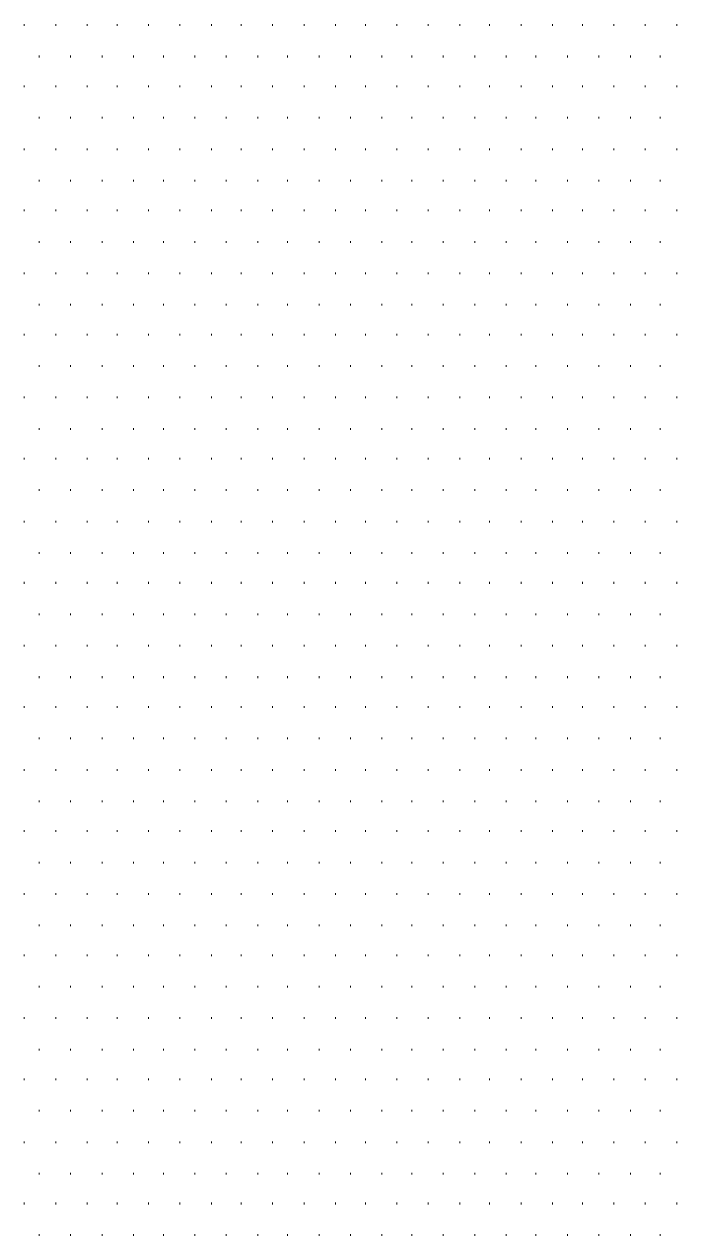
# Model space of a CAD drawing. Header units: millimetres. Extents: x -383313 to -161684, y -117025 to 99224.
# Drawn here: x -323478 to -321810, y -10594 to -7495 of the extents above; entities that cross this region are included whole.
import ezdxf

# ---------------------------------------------------------------- set-up
doc = ezdxf.new("R2010")
doc.units = ezdxf.units.MM
doc.header["$MEASUREMENT"] = 0
doc.layers.add('PDF_Geometry', color=7, linetype='Continuous')

# ---------------------------------------------------------------- blocks, each defined once
blk = doc.blocks.new('A$Cf5759c35')
at = {"layer": 'PDF_Geometry', "color": 8, "lineweight": 9}
for points in [[(34984.1, 10765.4), (34984.1, 10769.6)], [(35064.5, 10765.4), (35064.5, 10769.6)], [(35145, 10765.4), (35145, 10769.6)], [(35221.2, 10765.4), (35221.2, 10769.6)], [(35301.6, 10765.4), (35301.6, 10769.6)], [(35382, 10765.4), (35382, 10769.6)], [(35462.5, 10765.4), (35462.5, 10769.6)], [(35538.7, 10765.4), (35538.7, 10769.6)], [(35619.1, 10765.4), (35619.1, 10769.6)], [(35699.5, 10765.4), (35699.5, 10769.6)], [(35780, 10765.4), (35780, 10769.6)], [(35856.2, 10765.4), (35856.2, 10769.6)], [(35936.6, 10765.4), (35936.6, 10769.6)], [(36017, 10765.4), (36017, 10769.6)], [(36097.5, 10765.4), (36097.5, 10769.6)], [(36173.7, 10765.4), (36173.7, 10769.6)], [(36254.1, 10765.4), (36254.1, 10769.6)], [(36334.5, 10765.4), (36334.5, 10769.6)], [(36410.7, 10765.4), (36410.7, 10769.6)], [(36491.2, 10765.4), (36491.2, 10769.6)], [(36571.6, 10765.4), (36571.6, 10769.6)], [(36652, 10765.4), (36652, 10769.6)], [(35022.2, 10684.9), (35022.2, 10689.2)], [(35102.6, 10684.9), (35102.6, 10689.2)], [(35183.1, 10684.9), (35183.1, 10689.2)], [(35263.5, 10684.9), (35263.5, 10689.2)], [(35339.7, 10684.9), (35339.7, 10689.2)], [(35420.1, 10684.9), (35420.1, 10689.2)], [(35500.6, 10684.9), (35500.6, 10689.2)], [(35581, 10684.9), (35581, 10689.2)], [(35657.2, 10684.9), (35657.2, 10689.2)], [(35737.6, 10684.9), (35737.6, 10689.2)], [(35818.1, 10684.9), (35818.1, 10689.2)], [(35898.5, 10684.9), (35898.5, 10689.2)], [(35974.7, 10684.9), (35974.7, 10689.2)], [(36055.1, 10684.9), (36055.1, 10689.2)], [(36135.6, 10684.9), (36135.6, 10689.2)], [(36216, 10684.9), (36216, 10689.2)], [(36292.2, 10684.9), (36292.2, 10689.2)], [(36372.6, 10684.9), (36372.6, 10689.2)], [(36453.1, 10684.9), (36453.1, 10689.2)], [(36533.5, 10684.9), (36533.5, 10689.2)], [(36609.7, 10684.9), (36609.7, 10689.2)], [(34984.1, 10608.7), (34984.1, 10613)], [(35064.5, 10608.7), (35064.5, 10613)], [(35145, 10608.7), (35145, 10613)], [(35221.2, 10608.7), (35221.2, 10613)], [(35301.6, 10608.7), (35301.6, 10613)], [(35382, 10608.7), (35382, 10613)], [(35462.5, 10608.7), (35462.5, 10613)], [(35538.7, 10608.7), (35538.7, 10613)], [(35619.1, 10608.7), (35619.1, 10613)], [(35699.5, 10608.7), (35699.5, 10613)], [(35780, 10608.7), (35780, 10613)], [(35856.2, 10608.7), (35856.2, 10613)], [(35936.6, 10608.7), (35936.6, 10613)], [(36017, 10608.7), (36017, 10613)], [(36097.5, 10608.7), (36097.5, 10613)], [(36173.7, 10608.7), (36173.7, 10613)], [(36254.1, 10608.7), (36254.1, 10613)], [(36334.5, 10608.7), (36334.5, 10613)], [(36410.7, 10608.7), (36410.7, 10613)], [(36491.2, 10608.7), (36491.2, 10613)], [(36571.6, 10608.7), (36571.6, 10613)], [(36652, 10608.7), (36652, 10613)], [(35022.2, 10528.3), (35022.2, 10532.5)], [(35102.6, 10528.3), (35102.6, 10532.5)], [(35183.1, 10528.3), (35183.1, 10532.5)], [(35263.5, 10528.3), (35263.5, 10532.5)], [(35339.7, 10528.3), (35339.7, 10532.5)], [(35420.1, 10528.3), (35420.1, 10532.5)], [(35500.6, 10528.3), (35500.6, 10532.5)], [(35581, 10528.3), (35581, 10532.5)], [(35657.2, 10528.3), (35657.2, 10532.5)], [(35737.6, 10528.3), (35737.6, 10532.5)], [(35818.1, 10528.3), (35818.1, 10532.5)], [(35898.5, 10528.3), (35898.5, 10532.5)], [(35974.7, 10528.3), (35974.7, 10532.5)], [(36055.1, 10528.3), (36055.1, 10532.5)], [(36135.6, 10528.3), (36135.6, 10532.5)], [(36216, 10528.3), (36216, 10532.5)], [(36292.2, 10528.3), (36292.2, 10532.5)], [(36372.6, 10528.3), (36372.6, 10532.5)], [(36453.1, 10528.3), (36453.1, 10532.5)], [(36533.5, 10528.3), (36533.5, 10532.5)], [(36609.7, 10528.3), (36609.7, 10532.5)], [(34984.1, 10447.9), (34984.1, 10452.1)], [(35064.5, 10447.9), (35064.5, 10452.1)], [(35145, 10447.9), (35145, 10452.1)], [(35221.2, 10447.9), (35221.2, 10452.1)], [(35301.6, 10447.9), (35301.6, 10452.1)], [(35382, 10447.9), (35382, 10452.1)], [(35462.5, 10447.9), (35462.5, 10452.1)], [(35538.7, 10447.9), (35538.7, 10452.1)], [(35619.1, 10447.9), (35619.1, 10452.1)], [(35699.5, 10447.9), (35699.5, 10452.1)], [(35780, 10447.9), (35780, 10452.1)], [(35856.2, 10447.9), (35856.2, 10452.1)], [(35936.6, 10447.9), (35936.6, 10452.1)], [(36017, 10447.9), (36017, 10452.1)], [(36097.5, 10447.9), (36097.5, 10452.1)], [(36173.7, 10447.9), (36173.7, 10452.1)], [(36254.1, 10447.9), (36254.1, 10452.1)], [(36334.5, 10447.9), (36334.5, 10452.1)], [(36410.7, 10447.9), (36410.7, 10452.1)], [(36491.2, 10447.9), (36491.2, 10452.1)], [(36571.6, 10447.9), (36571.6, 10452.1)], [(36652, 10447.9), (36652, 10452.1)], [(35022.2, 10367.4), (35022.2, 10371.7)], [(35102.6, 10367.4), (35102.6, 10371.7)], [(35183.1, 10367.4), (35183.1, 10371.7)], [(35263.5, 10367.4), (35263.5, 10371.7)], [(35339.7, 10367.4), (35339.7, 10371.7)], [(35420.1, 10367.4), (35420.1, 10371.7)], [(35500.6, 10367.4), (35500.6, 10371.7)], [(35581, 10367.4), (35581, 10371.7)], [(35657.2, 10367.4), (35657.2, 10371.7)], [(35737.6, 10367.4), (35737.6, 10371.7)], [(35818.1, 10367.4), (35818.1, 10371.7)], [(35898.5, 10367.4), (35898.5, 10371.7)], [(35974.7, 10367.4), (35974.7, 10371.7)], [(36055.1, 10367.4), (36055.1, 10371.7)], [(36135.6, 10367.4), (36135.6, 10371.7)], [(36216, 10367.4), (36216, 10371.7)], [(36292.2, 10367.4), (36292.2, 10371.7)], [(36372.6, 10367.4), (36372.6, 10371.7)], [(36453.1, 10367.4), (36453.1, 10371.7)], [(36533.5, 10367.4), (36533.5, 10371.7)], [(36609.7, 10367.4), (36609.7, 10371.7)], [(34984.1, 10291.2), (34984.1, 10295.5)], [(35064.5, 10291.2), (35064.5, 10295.5)], [(35145, 10291.2), (35145, 10295.5)], [(35221.2, 10291.2), (35221.2, 10295.5)], [(35301.6, 10291.2), (35301.6, 10295.5)], [(35382, 10291.2), (35382, 10295.5)], [(35462.5, 10291.2), (35462.5, 10295.5)], [(35538.7, 10291.2), (35538.7, 10295.5)], [(35619.1, 10291.2), (35619.1, 10295.5)], [(35699.5, 10291.2), (35699.5, 10295.5)], [(35780, 10291.2), (35780, 10295.5)], [(35856.2, 10291.2), (35856.2, 10295.5)], [(35936.6, 10291.2), (35936.6, 10295.5)], [(36017, 10291.2), (36017, 10295.5)], [(36097.5, 10291.2), (36097.5, 10295.5)], [(36173.7, 10291.2), (36173.7, 10295.5)], [(36254.1, 10291.2), (36254.1, 10295.5)], [(36334.5, 10291.2), (36334.5, 10295.5)], [(36410.7, 10291.2), (36410.7, 10295.5)], [(36491.2, 10291.2), (36491.2, 10295.5)], [(36571.6, 10291.2), (36571.6, 10295.5)], [(36652, 10291.2), (36652, 10295.5)], [(35022.2, 10210.8), (35022.2, 10215)], [(35102.6, 10210.8), (35102.6, 10215)], [(35183.1, 10210.8), (35183.1, 10215)], [(35263.5, 10210.8), (35263.5, 10215)], [(35339.7, 10210.8), (35339.7, 10215)], [(35420.1, 10210.8), (35420.1, 10215)], [(35500.6, 10210.8), (35500.6, 10215)], [(35581, 10210.8), (35581, 10215)], [(35657.2, 10210.8), (35657.2, 10215)], [(35737.6, 10210.8), (35737.6, 10215)], [(35818.1, 10210.8), (35818.1, 10215)], [(35898.5, 10210.8), (35898.5, 10215)], [(35974.7, 10210.8), (35974.7, 10215)], [(36055.1, 10210.8), (36055.1, 10215)], [(36135.6, 10210.8), (36135.6, 10215)], [(36216, 10210.8), (36216, 10215)], [(36292.2, 10210.8), (36292.2, 10215)], [(36372.6, 10210.8), (36372.6, 10215)], [(36453.1, 10210.8), (36453.1, 10215)], [(36533.5, 10210.8), (36533.5, 10215)], [(36609.7, 10210.8), (36609.7, 10215)], [(34984.1, 10130.4), (34984.1, 10134.6)], [(35064.5, 10130.4), (35064.5, 10134.6)], [(35145, 10130.4), (35145, 10134.6)], [(35221.2, 10130.4), (35221.2, 10134.6)], [(35301.6, 10130.4), (35301.6, 10134.6)], [(35382, 10130.4), (35382, 10134.6)], [(35462.5, 10130.4), (35462.5, 10134.6)], [(35538.7, 10130.4), (35538.7, 10134.6)], [(35619.1, 10130.4), (35619.1, 10134.6)], [(35699.5, 10130.4), (35699.5, 10134.6)], [(35780, 10130.4), (35780, 10134.6)], [(35856.2, 10130.4), (35856.2, 10134.6)], [(35936.6, 10130.4), (35936.6, 10134.6)], [(36017, 10130.4), (36017, 10134.6)], [(36097.5, 10130.4), (36097.5, 10134.6)], [(36173.7, 10130.4), (36173.7, 10134.6)], [(36254.1, 10130.4), (36254.1, 10134.6)], [(36334.5, 10130.4), (36334.5, 10134.6)], [(36410.7, 10130.4), (36410.7, 10134.6)], [(36491.2, 10130.4), (36491.2, 10134.6)], [(36571.6, 10130.4), (36571.6, 10134.6)], [(36652, 10130.4), (36652, 10134.6)], [(35022.2, 10049.9), (35022.2, 10054.2)], [(35102.6, 10049.9), (35102.6, 10054.2)], [(35183.1, 10049.9), (35183.1, 10054.2)], [(35263.5, 10049.9), (35263.5, 10054.2)], [(35339.7, 10049.9), (35339.7, 10054.2)], [(35420.1, 10049.9), (35420.1, 10054.2)], [(35500.6, 10049.9), (35500.6, 10054.2)], [(35581, 10049.9), (35581, 10054.2)], [(35657.2, 10049.9), (35657.2, 10054.2)], [(35737.6, 10049.9), (35737.6, 10054.2)], [(35818.1, 10049.9), (35818.1, 10054.2)], [(35898.5, 10049.9), (35898.5, 10054.2)], [(35974.7, 10049.9), (35974.7, 10054.2)], [(36055.1, 10049.9), (36055.1, 10054.2)], [(36135.6, 10049.9), (36135.6, 10054.2)], [(36216, 10049.9), (36216, 10054.2)], [(36292.2, 10049.9), (36292.2, 10054.2)], [(36372.6, 10049.9), (36372.6, 10054.2)], [(36453.1, 10049.9), (36453.1, 10054.2)], [(36533.5, 10049.9), (36533.5, 10054.2)], [(36609.7, 10049.9), (36609.7, 10054.2)], [(34984.1, 9973.7), (34984.1, 9978)], [(35064.5, 9973.7), (35064.5, 9978)], [(35145, 9973.7), (35145, 9978)], [(35221.2, 9973.7), (35221.2, 9978)], [(35301.6, 9973.7), (35301.6, 9978)], [(35382, 9973.7), (35382, 9978)], [(35462.5, 9973.7), (35462.5, 9978)], [(35538.7, 9973.7), (35538.7, 9978)], [(35619.1, 9973.7), (35619.1, 9978)], [(35699.5, 9973.7), (35699.5, 9978)], [(35780, 9973.7), (35780, 9978)], [(35856.2, 9973.7), (35856.2, 9978)], [(35936.6, 9973.7), (35936.6, 9978)], [(36017, 9973.7), (36017, 9978)], [(36097.5, 9973.7), (36097.5, 9978)], [(36173.7, 9973.7), (36173.7, 9978)], [(36254.1, 9973.7), (36254.1, 9978)], [(36334.5, 9973.7), (36334.5, 9978)], [(36410.7, 9973.7), (36410.7, 9978)], [(36491.2, 9973.7), (36491.2, 9978)], [(36571.6, 9973.7), (36571.6, 9978)], [(36652, 9973.7), (36652, 9978)], [(35022.2, 9893.3), (35022.2, 9897.5)], [(35102.6, 9893.3), (35102.6, 9897.5)], [(35183.1, 9893.3), (35183.1, 9897.5)], [(35263.5, 9893.3), (35263.5, 9897.5)], [(35339.7, 9893.3), (35339.7, 9897.5)], [(35420.1, 9893.3), (35420.1, 9897.5)], [(35500.6, 9893.3), (35500.6, 9897.5)], [(35581, 9893.3), (35581, 9897.5)], [(35657.2, 9893.3), (35657.2, 9897.5)], [(35737.6, 9893.3), (35737.6, 9897.5)], [(35818.1, 9893.3), (35818.1, 9897.5)], [(35898.5, 9893.3), (35898.5, 9897.5)], [(35974.7, 9893.3), (35974.7, 9897.5)], [(36055.1, 9893.3), (36055.1, 9897.5)], [(36135.6, 9893.3), (36135.6, 9897.5)], [(36216, 9893.3), (36216, 9897.5)], [(36292.2, 9893.3), (36292.2, 9897.5)], [(36372.6, 9893.3), (36372.6, 9897.5)], [(36453.1, 9893.3), (36453.1, 9897.5)], [(36533.5, 9893.3), (36533.5, 9897.5)], [(36609.7, 9893.3), (36609.7, 9897.5)], [(34984.1, 9812.9), (34984.1, 9817.1)], [(35064.5, 9812.9), (35064.5, 9817.1)], [(35145, 9812.9), (35145, 9817.1)], [(35221.2, 9812.9), (35221.2, 9817.1)], [(35301.6, 9812.9), (35301.6, 9817.1)], [(35382, 9812.9), (35382, 9817.1)], [(35462.5, 9812.9), (35462.5, 9817.1)], [(35538.7, 9812.9), (35538.7, 9817.1)], [(35619.1, 9812.9), (35619.1, 9817.1)], [(35699.5, 9812.9), (35699.5, 9817.1)], [(35780, 9812.9), (35780, 9817.1)], [(35856.2, 9812.9), (35856.2, 9817.1)], [(35936.6, 9812.9), (35936.6, 9817.1)], [(36017, 9812.9), (36017, 9817.1)], [(36097.5, 9812.9), (36097.5, 9817.1)], [(36173.7, 9812.9), (36173.7, 9817.1)], [(36254.1, 9812.9), (36254.1, 9817.1)], [(36334.5, 9812.9), (36334.5, 9817.1)], [(36410.7, 9812.9), (36410.7, 9817.1)], [(36491.2, 9812.9), (36491.2, 9817.1)], [(36571.6, 9812.9), (36571.6, 9817.1)], [(36652, 9812.9), (36652, 9817.1)], [(35022.2, 9732.4), (35022.2, 9736.7)], [(35102.6, 9732.4), (35102.6, 9736.7)], [(35183.1, 9732.4), (35183.1, 9736.7)], [(35263.5, 9732.4), (35263.5, 9736.7)], [(35339.7, 9732.4), (35339.7, 9736.7)], [(35420.1, 9732.4), (35420.1, 9736.7)], [(35500.6, 9732.4), (35500.6, 9736.7)], [(35581, 9732.4), (35581, 9736.7)], [(35657.2, 9732.4), (35657.2, 9736.7)], [(35737.6, 9732.4), (35737.6, 9736.7)], [(35818.1, 9732.4), (35818.1, 9736.7)], [(35898.5, 9732.4), (35898.5, 9736.7)], [(35974.7, 9732.4), (35974.7, 9736.7)], [(36055.1, 9732.4), (36055.1, 9736.7)], [(36135.6, 9732.4), (36135.6, 9736.7)], [(36216, 9732.4), (36216, 9736.7)], [(36292.2, 9732.4), (36292.2, 9736.7)], [(36372.6, 9732.4), (36372.6, 9736.7)], [(36453.1, 9732.4), (36453.1, 9736.7)], [(36533.5, 9732.4), (36533.5, 9736.7)], [(36609.7, 9732.4), (36609.7, 9736.7)], [(34984.1, 9656.2), (34984.1, 9660.5)], [(35064.5, 9656.2), (35064.5, 9660.5)], [(35145, 9656.2), (35145, 9660.5)], [(35221.2, 9656.2), (35221.2, 9660.5)], [(35301.6, 9656.2), (35301.6, 9660.5)], [(35382, 9656.2), (35382, 9660.5)], [(35462.5, 9656.2), (35462.5, 9660.5)], [(35538.7, 9656.2), (35538.7, 9660.5)], [(35619.1, 9656.2), (35619.1, 9660.5)], [(35699.5, 9656.2), (35699.5, 9660.5)], [(35780, 9656.2), (35780, 9660.5)], [(35856.2, 9656.2), (35856.2, 9660.5)], [(35936.6, 9656.2), (35936.6, 9660.5)], [(36017, 9656.2), (36017, 9660.5)], [(36097.5, 9656.2), (36097.5, 9660.5)], [(36173.7, 9656.2), (36173.7, 9660.5)], [(36254.1, 9656.2), (36254.1, 9660.5)], [(36334.5, 9656.2), (36334.5, 9660.5)], [(36410.7, 9656.2), (36410.7, 9660.5)], [(36491.2, 9656.2), (36491.2, 9660.5)], [(36571.6, 9656.2), (36571.6, 9660.5)], [(36652, 9656.2), (36652, 9660.5)], [(35022.2, 9575.8), (35022.2, 9580)], [(35102.6, 9575.8), (35102.6, 9580)], [(35183.1, 9575.8), (35183.1, 9580)], [(35263.5, 9575.8), (35263.5, 9580)], [(35339.7, 9575.8), (35339.7, 9580)], [(35420.1, 9575.8), (35420.1, 9580)], [(35500.6, 9575.8), (35500.6, 9580)], [(35581, 9575.8), (35581, 9580)], [(35657.2, 9575.8), (35657.2, 9580)], [(35737.6, 9575.8), (35737.6, 9580)], [(35818.1, 9575.8), (35818.1, 9580)], [(35898.5, 9575.8), (35898.5, 9580)], [(35974.7, 9575.8), (35974.7, 9580)], [(36055.1, 9575.8), (36055.1, 9580)], [(36135.6, 9575.8), (36135.6, 9580)], [(36216, 9575.8), (36216, 9580)], [(36292.2, 9575.8), (36292.2, 9580)], [(36372.6, 9575.8), (36372.6, 9580)], [(36453.1, 9575.8), (36453.1, 9580)], [(36533.5, 9575.8), (36533.5, 9580)], [(36609.7, 9575.8), (36609.7, 9580)], [(34984.1, 9495.4), (34984.1, 9499.6)], [(35064.5, 9495.4), (35064.5, 9499.6)], [(35145, 9495.4), (35145, 9499.6)], [(35221.2, 9495.4), (35221.2, 9499.6)], [(35301.6, 9495.4), (35301.6, 9499.6)], [(35382, 9495.4), (35382, 9499.6)], [(35462.5, 9495.4), (35462.5, 9499.6)], [(35538.7, 9495.4), (35538.7, 9499.6)], [(35619.1, 9495.4), (35619.1, 9499.6)], [(35699.5, 9495.4), (35699.5, 9499.6)], [(35780, 9495.4), (35780, 9499.6)], [(35856.2, 9495.4), (35856.2, 9499.6)], [(35936.6, 9495.4), (35936.6, 9499.6)], [(36017, 9495.4), (36017, 9499.6)], [(36097.5, 9495.4), (36097.5, 9499.6)], [(36173.7, 9495.4), (36173.7, 9499.6)], [(36254.1, 9495.4), (36254.1, 9499.6)], [(36334.5, 9495.4), (36334.5, 9499.6)], [(36410.7, 9495.4), (36410.7, 9499.6)], [(36491.2, 9495.4), (36491.2, 9499.6)], [(36571.6, 9495.4), (36571.6, 9499.6)], [(36652, 9495.4), (36652, 9499.6)], [(35022.2, 9414.9), (35022.2, 9419.2)], [(35102.6, 9414.9), (35102.6, 9419.2)], [(35183.1, 9414.9), (35183.1, 9419.2)], [(35263.5, 9414.9), (35263.5, 9419.2)], [(35339.7, 9414.9), (35339.7, 9419.2)], [(35420.1, 9414.9), (35420.1, 9419.2)], [(35500.6, 9414.9), (35500.6, 9419.2)], [(35581, 9414.9), (35581, 9419.2)], [(35657.2, 9414.9), (35657.2, 9419.2)], [(35737.6, 9414.9), (35737.6, 9419.2)], [(35818.1, 9414.9), (35818.1, 9419.2)], [(35898.5, 9414.9), (35898.5, 9419.2)], [(35974.7, 9414.9), (35974.7, 9419.2)], [(36055.1, 9414.9), (36055.1, 9419.2)], [(36135.6, 9414.9), (36135.6, 9419.2)], [(36216, 9414.9), (36216, 9419.2)], [(36292.2, 9414.9), (36292.2, 9419.2)], [(36372.6, 9414.9), (36372.6, 9419.2)], [(36453.1, 9414.9), (36453.1, 9419.2)], [(36533.5, 9414.9), (36533.5, 9419.2)], [(36609.7, 9414.9), (36609.7, 9419.2)], [(34984.1, 9338.7), (34984.1, 9343)], [(35064.5, 9338.7), (35064.5, 9343)], [(35145, 9338.7), (35145, 9343)], [(35221.2, 9338.7), (35221.2, 9343)], [(35301.6, 9338.7), (35301.6, 9343)], [(35382, 9338.7), (35382, 9343)], [(35462.5, 9338.7), (35462.5, 9343)], [(35538.7, 9338.7), (35538.7, 9343)], [(35619.1, 9338.7), (35619.1, 9343)], [(35699.5, 9338.7), (35699.5, 9343)], [(35780, 9338.7), (35780, 9343)], [(35856.2, 9338.7), (35856.2, 9343)], [(35936.6, 9338.7), (35936.6, 9343)], [(36017, 9338.7), (36017, 9343)], [(36097.5, 9338.7), (36097.5, 9343)], [(36173.7, 9338.7), (36173.7, 9343)], [(36254.1, 9338.7), (36254.1, 9343)], [(36334.5, 9338.7), (36334.5, 9343)], [(36410.7, 9338.7), (36410.7, 9343)], [(36491.2, 9338.7), (36491.2, 9343)], [(36571.6, 9338.7), (36571.6, 9343)], [(36652, 9338.7), (36652, 9343)], [(35022.2, 9258.3), (35022.2, 9262.5)], [(35102.6, 9258.3), (35102.6, 9262.5)], [(35183.1, 9258.3), (35183.1, 9262.5)], [(35263.5, 9258.3), (35263.5, 9262.5)], [(35339.7, 9258.3), (35339.7, 9262.5)], [(35420.1, 9258.3), (35420.1, 9262.5)], [(35500.6, 9258.3), (35500.6, 9262.5)], [(35581, 9258.3), (35581, 9262.5)], [(35657.2, 9258.3), (35657.2, 9262.5)], [(35737.6, 9258.3), (35737.6, 9262.5)], [(35818.1, 9258.3), (35818.1, 9262.5)], [(35898.5, 9258.3), (35898.5, 9262.5)], [(35974.7, 9258.3), (35974.7, 9262.5)], [(36055.1, 9258.3), (36055.1, 9262.5)], [(36135.6, 9258.3), (36135.6, 9262.5)], [(36216, 9258.3), (36216, 9262.5)], [(36292.2, 9258.3), (36292.2, 9262.5)], [(36372.6, 9258.3), (36372.6, 9262.5)], [(36453.1, 9258.3), (36453.1, 9262.5)], [(36533.5, 9258.3), (36533.5, 9262.5)], [(36609.7, 9258.3), (36609.7, 9262.5)], [(34984.1, 9177.9), (34984.1, 9182.1)], [(35064.5, 9177.9), (35064.5, 9182.1)], [(35145, 9177.9), (35145, 9182.1)], [(35221.2, 9177.9), (35221.2, 9182.1)], [(35301.6, 9177.9), (35301.6, 9182.1)], [(35382, 9177.9), (35382, 9182.1)], [(35462.5, 9177.9), (35462.5, 9182.1)], [(35538.7, 9177.9), (35538.7, 9182.1)], [(35619.1, 9177.9), (35619.1, 9182.1)], [(35699.5, 9177.9), (35699.5, 9182.1)], [(35780, 9177.9), (35780, 9182.1)], [(35856.2, 9177.9), (35856.2, 9182.1)], [(35936.6, 9177.9), (35936.6, 9182.1)], [(36017, 9177.9), (36017, 9182.1)], [(36097.5, 9177.9), (36097.5, 9182.1)], [(36173.7, 9177.9), (36173.7, 9182.1)], [(36254.1, 9177.9), (36254.1, 9182.1)], [(36334.5, 9177.9), (36334.5, 9182.1)], [(36410.7, 9177.9), (36410.7, 9182.1)], [(36491.2, 9177.9), (36491.2, 9182.1)], [(36571.6, 9177.9), (36571.6, 9182.1)], [(36652, 9177.9), (36652, 9182.1)], [(35022.2, 9097.4), (35022.2, 9101.7)], [(35102.6, 9097.4), (35102.6, 9101.7)], [(35183.1, 9097.4), (35183.1, 9101.7)], [(35263.5, 9097.4), (35263.5, 9101.7)], [(35339.7, 9097.4), (35339.7, 9101.7)], [(35420.1, 9097.4), (35420.1, 9101.7)], [(35500.6, 9097.4), (35500.6, 9101.7)], [(35581, 9097.4), (35581, 9101.7)], [(35657.2, 9097.4), (35657.2, 9101.7)], [(35737.6, 9097.4), (35737.6, 9101.7)], [(35818.1, 9097.4), (35818.1, 9101.7)], [(35898.5, 9097.4), (35898.5, 9101.7)], [(35974.7, 9097.4), (35974.7, 9101.7)], [(36055.1, 9097.4), (36055.1, 9101.7)], [(36135.6, 9097.4), (36135.6, 9101.7)], [(36216, 9097.4), (36216, 9101.7)], [(36292.2, 9097.4), (36292.2, 9101.7)], [(36372.6, 9097.4), (36372.6, 9101.7)], [(36453.1, 9097.4), (36453.1, 9101.7)], [(36533.5, 9097.4), (36533.5, 9101.7)], [(36609.7, 9097.4), (36609.7, 9101.7)], [(34984.1, 9021.2), (34984.1, 9025.5)], [(35064.5, 9021.2), (35064.5, 9025.5)], [(35145, 9021.2), (35145, 9025.5)], [(35221.2, 9021.2), (35221.2, 9025.5)], [(35301.6, 9021.2), (35301.6, 9025.5)], [(35382, 9021.2), (35382, 9025.5)], [(35462.5, 9021.2), (35462.5, 9025.5)], [(35538.7, 9021.2), (35538.7, 9025.5)], [(35619.1, 9021.2), (35619.1, 9025.5)], [(35699.5, 9021.2), (35699.5, 9025.5)], [(35780, 9021.2), (35780, 9025.5)], [(35856.2, 9021.2), (35856.2, 9025.5)], [(35936.6, 9021.2), (35936.6, 9025.5)], [(36017, 9021.2), (36017, 9025.5)], [(36097.5, 9021.2), (36097.5, 9025.5)], [(36173.7, 9021.2), (36173.7, 9025.5)], [(36254.1, 9021.2), (36254.1, 9025.5)], [(36334.5, 9021.2), (36334.5, 9025.5)], [(36410.7, 9021.2), (36410.7, 9025.5)], [(36491.2, 9021.2), (36491.2, 9025.5)], [(36571.6, 9021.2), (36571.6, 9025.5)], [(36652, 9021.2), (36652, 9025.5)], [(35022.2, 8940.8), (35022.2, 8945)], [(35102.6, 8940.8), (35102.6, 8945)], [(35183.1, 8940.8), (35183.1, 8945)], [(35263.5, 8940.8), (35263.5, 8945)], [(35339.7, 8940.8), (35339.7, 8945)], [(35420.1, 8940.8), (35420.1, 8945)], [(35500.6, 8940.8), (35500.6, 8945)], [(35581, 8940.8), (35581, 8945)], [(35657.2, 8940.8), (35657.2, 8945)], [(35737.6, 8940.8), (35737.6, 8945)], [(35818.1, 8940.8), (35818.1, 8945)], [(35898.5, 8940.8), (35898.5, 8945)], [(35974.7, 8940.8), (35974.7, 8945)], [(36055.1, 8940.8), (36055.1, 8945)], [(36135.6, 8940.8), (36135.6, 8945)], [(36216, 8940.8), (36216, 8945)], [(36292.2, 8940.8), (36292.2, 8945)], [(36372.6, 8940.8), (36372.6, 8945)], [(36453.1, 8940.8), (36453.1, 8945)], [(36533.5, 8940.8), (36533.5, 8945)], [(36609.7, 8940.8), (36609.7, 8945)], [(34984.1, 8860.4), (34984.1, 8864.6)], [(35064.5, 8860.4), (35064.5, 8864.6)], [(35145, 8860.4), (35145, 8864.6)], [(35221.2, 8860.4), (35221.2, 8864.6)], [(35301.6, 8860.4), (35301.6, 8864.6)], [(35382, 8860.4), (35382, 8864.6)], [(35462.5, 8860.4), (35462.5, 8864.6)], [(35538.7, 8860.4), (35538.7, 8864.6)], [(35619.1, 8860.4), (35619.1, 8864.6)], [(35699.5, 8860.4), (35699.5, 8864.6)], [(35780, 8860.4), (35780, 8864.6)], [(35856.2, 8860.4), (35856.2, 8864.6)], [(35936.6, 8860.4), (35936.6, 8864.6)], [(36017, 8860.4), (36017, 8864.6)], [(36097.5, 8860.4), (36097.5, 8864.6)], [(36173.7, 8860.4), (36173.7, 8864.6)], [(36254.1, 8860.4), (36254.1, 8864.6)], [(36334.5, 8860.4), (36334.5, 8864.6)], [(36410.7, 8860.4), (36410.7, 8864.6)], [(36491.2, 8860.4), (36491.2, 8864.6)], [(36571.6, 8860.4), (36571.6, 8864.6)], [(36652, 8860.4), (36652, 8864.6)], [(35022.2, 8779.9), (35022.2, 8784.2)], [(35102.6, 8779.9), (35102.6, 8784.2)], [(35183.1, 8779.9), (35183.1, 8784.2)], [(35263.5, 8779.9), (35263.5, 8784.2)], [(35339.7, 8779.9), (35339.7, 8784.2)], [(35420.1, 8779.9), (35420.1, 8784.2)], [(35500.6, 8779.9), (35500.6, 8784.2)], [(35581, 8779.9), (35581, 8784.2)], [(35657.2, 8779.9), (35657.2, 8784.2)], [(35737.6, 8779.9), (35737.6, 8784.2)], [(35818.1, 8779.9), (35818.1, 8784.2)], [(35898.5, 8779.9), (35898.5, 8784.2)], [(35974.7, 8779.9), (35974.7, 8784.2)], [(36055.1, 8779.9), (36055.1, 8784.2)], [(36135.6, 8779.9), (36135.6, 8784.2)], [(36216, 8779.9), (36216, 8784.2)], [(36292.2, 8779.9), (36292.2, 8784.2)], [(36372.6, 8779.9), (36372.6, 8784.2)], [(36453.1, 8779.9), (36453.1, 8784.2)], [(36533.5, 8779.9), (36533.5, 8784.2)], [(36609.7, 8779.9), (36609.7, 8784.2)], [(34984.1, 8703.7), (34984.1, 8708)], [(35064.5, 8703.7), (35064.5, 8708)], [(35145, 8703.7), (35145, 8708)], [(35221.2, 8703.7), (35221.2, 8708)], [(35301.6, 8703.7), (35301.6, 8708)], [(35382, 8703.7), (35382, 8708)], [(35462.5, 8703.7), (35462.5, 8708)], [(35538.7, 8703.7), (35538.7, 8708)], [(35619.1, 8703.7), (35619.1, 8708)], [(35699.5, 8703.7), (35699.5, 8708)], [(35780, 8703.7), (35780, 8708)], [(35856.2, 8703.7), (35856.2, 8708)], [(35936.6, 8703.7), (35936.6, 8708)], [(36017, 8703.7), (36017, 8708)], [(36097.5, 8703.7), (36097.5, 8708)], [(36173.7, 8703.7), (36173.7, 8708)], [(36254.1, 8703.7), (36254.1, 8708)], [(36334.5, 8703.7), (36334.5, 8708)], [(36410.7, 8703.7), (36410.7, 8708)], [(36491.2, 8703.7), (36491.2, 8708)], [(36571.6, 8703.7), (36571.6, 8708)], [(36652, 8703.7), (36652, 8708)], [(35022.2, 8623.3), (35022.2, 8627.5)], [(35102.6, 8623.3), (35102.6, 8627.5)], [(35183.1, 8623.3), (35183.1, 8627.5)], [(35263.5, 8623.3), (35263.5, 8627.5)], [(35339.7, 8623.3), (35339.7, 8627.5)], [(35420.1, 8623.3), (35420.1, 8627.5)], [(35500.6, 8623.3), (35500.6, 8627.5)], [(35581, 8623.3), (35581, 8627.5)], [(35657.2, 8623.3), (35657.2, 8627.5)], [(35737.6, 8623.3), (35737.6, 8627.5)], [(35818.1, 8623.3), (35818.1, 8627.5)], [(35898.5, 8623.3), (35898.5, 8627.5)], [(35974.7, 8623.3), (35974.7, 8627.5)], [(36055.1, 8623.3), (36055.1, 8627.5)], [(36135.6, 8623.3), (36135.6, 8627.5)], [(36216, 8623.3), (36216, 8627.5)], [(36292.2, 8623.3), (36292.2, 8627.5)], [(36372.6, 8623.3), (36372.6, 8627.5)], [(36453.1, 8623.3), (36453.1, 8627.5)], [(36533.5, 8623.3), (36533.5, 8627.5)], [(36609.7, 8623.3), (36609.7, 8627.5)], [(34984.1, 8542.9), (34984.1, 8547.1)], [(35064.5, 8542.9), (35064.5, 8547.1)], [(35145, 8542.9), (35145, 8547.1)], [(35221.2, 8542.9), (35221.2, 8547.1)], [(35301.6, 8542.9), (35301.6, 8547.1)], [(35382, 8542.9), (35382, 8547.1)], [(35462.5, 8542.9), (35462.5, 8547.1)], [(35538.7, 8542.9), (35538.7, 8547.1)], [(35619.1, 8542.9), (35619.1, 8547.1)], [(35699.5, 8542.9), (35699.5, 8547.1)], [(35780, 8542.9), (35780, 8547.1)], [(35856.2, 8542.9), (35856.2, 8547.1)], [(35936.6, 8542.9), (35936.6, 8547.1)], [(36017, 8542.9), (36017, 8547.1)], [(36097.5, 8542.9), (36097.5, 8547.1)], [(36173.7, 8542.9), (36173.7, 8547.1)], [(36254.1, 8542.9), (36254.1, 8547.1)], [(36334.5, 8542.9), (36334.5, 8547.1)], [(36410.7, 8542.9), (36410.7, 8547.1)], [(36491.2, 8542.9), (36491.2, 8547.1)], [(36571.6, 8542.9), (36571.6, 8547.1)], [(36652, 8542.9), (36652, 8547.1)], [(35022.2, 8462.4), (35022.2, 8466.7)], [(35102.6, 8462.4), (35102.6, 8466.7)], [(35183.1, 8462.4), (35183.1, 8466.7)], [(35263.5, 8462.4), (35263.5, 8466.7)], [(35339.7, 8462.4), (35339.7, 8466.7)], [(35420.1, 8462.4), (35420.1, 8466.7)], [(35500.6, 8462.4), (35500.6, 8466.7)], [(35581, 8462.4), (35581, 8466.7)], [(35657.2, 8462.4), (35657.2, 8466.7)], [(35737.6, 8462.4), (35737.6, 8466.7)], [(35818.1, 8462.4), (35818.1, 8466.7)], [(35898.5, 8462.4), (35898.5, 8466.7)], [(35974.7, 8462.4), (35974.7, 8466.7)], [(36055.1, 8462.4), (36055.1, 8466.7)], [(36135.6, 8462.4), (36135.6, 8466.7)], [(36216, 8462.4), (36216, 8466.7)], [(36292.2, 8462.4), (36292.2, 8466.7)], [(36372.6, 8462.4), (36372.6, 8466.7)], [(36453.1, 8462.4), (36453.1, 8466.7)], [(36533.5, 8462.4), (36533.5, 8466.7)], [(36609.7, 8462.4), (36609.7, 8466.7)], [(34984.1, 8386.2), (34984.1, 8390.5)], [(35064.5, 8386.2), (35064.5, 8390.5)], [(35145, 8386.2), (35145, 8390.5)], [(35221.2, 8386.2), (35221.2, 8390.5)], [(35301.6, 8386.2), (35301.6, 8390.5)], [(35382, 8386.2), (35382, 8390.5)], [(35462.5, 8386.2), (35462.5, 8390.5)], [(35538.7, 8386.2), (35538.7, 8390.5)], [(35619.1, 8386.2), (35619.1, 8390.5)], [(35699.5, 8386.2), (35699.5, 8390.5)], [(35780, 8386.2), (35780, 8390.5)], [(35856.2, 8386.2), (35856.2, 8390.5)], [(35936.6, 8386.2), (35936.6, 8390.5)], [(36017, 8386.2), (36017, 8390.5)], [(36097.5, 8386.2), (36097.5, 8390.5)], [(36173.7, 8386.2), (36173.7, 8390.5)], [(36254.1, 8386.2), (36254.1, 8390.5)], [(36334.5, 8386.2), (36334.5, 8390.5)], [(36410.7, 8386.2), (36410.7, 8390.5)], [(36491.2, 8386.2), (36491.2, 8390.5)], [(36571.6, 8386.2), (36571.6, 8390.5)], [(36652, 8386.2), (36652, 8390.5)], [(35022.2, 8305.8), (35022.2, 8310)], [(35102.6, 8305.8), (35102.6, 8310)], [(35183.1, 8305.8), (35183.1, 8310)], [(35263.5, 8305.8), (35263.5, 8310)], [(35339.7, 8305.8), (35339.7, 8310)], [(35420.1, 8305.8), (35420.1, 8310)], [(35500.6, 8305.8), (35500.6, 8310)], [(35581, 8305.8), (35581, 8310)], [(35657.2, 8305.8), (35657.2, 8310)], [(35737.6, 8305.8), (35737.6, 8310)], [(35818.1, 8305.8), (35818.1, 8310)], [(35898.5, 8305.8), (35898.5, 8310)], [(35974.7, 8305.8), (35974.7, 8310)], [(36055.1, 8305.8), (36055.1, 8310)], [(36135.6, 8305.8), (36135.6, 8310)], [(36216, 8305.8), (36216, 8310)], [(36292.2, 8305.8), (36292.2, 8310)], [(36372.6, 8305.8), (36372.6, 8310)], [(36453.1, 8305.8), (36453.1, 8310)], [(36533.5, 8305.8), (36533.5, 8310)], [(36609.7, 8305.8), (36609.7, 8310)], [(34984.1, 8225.4), (34984.1, 8229.6)], [(35064.5, 8225.4), (35064.5, 8229.6)], [(35145, 8225.4), (35145, 8229.6)], [(35221.2, 8225.4), (35221.2, 8229.6)], [(35301.6, 8225.4), (35301.6, 8229.6)], [(35382, 8225.4), (35382, 8229.6)], [(35462.5, 8225.4), (35462.5, 8229.6)], [(35538.7, 8225.4), (35538.7, 8229.6)], [(35619.1, 8225.4), (35619.1, 8229.6)], [(35699.5, 8225.4), (35699.5, 8229.6)], [(35780, 8225.4), (35780, 8229.6)], [(35856.2, 8225.4), (35856.2, 8229.6)], [(35936.6, 8225.4), (35936.6, 8229.6)], [(36017, 8225.4), (36017, 8229.6)], [(36097.5, 8225.4), (36097.5, 8229.6)], [(36173.7, 8225.4), (36173.7, 8229.6)], [(36254.1, 8225.4), (36254.1, 8229.6)], [(36334.5, 8225.4), (36334.5, 8229.6)], [(36410.7, 8225.4), (36410.7, 8229.6)], [(36491.2, 8225.4), (36491.2, 8229.6)], [(36571.6, 8225.4), (36571.6, 8229.6)], [(36652, 8225.4), (36652, 8229.6)], [(35022.2, 8144.9), (35022.2, 8149.2)], [(35102.6, 8144.9), (35102.6, 8149.2)], [(35183.1, 8144.9), (35183.1, 8149.2)], [(35263.5, 8144.9), (35263.5, 8149.2)], [(35339.7, 8144.9), (35339.7, 8149.2)], [(35420.1, 8144.9), (35420.1, 8149.2)], [(35500.6, 8144.9), (35500.6, 8149.2)], [(35581, 8144.9), (35581, 8149.2)], [(35657.2, 8144.9), (35657.2, 8149.2)], [(35737.6, 8144.9), (35737.6, 8149.2)], [(35818.1, 8144.9), (35818.1, 8149.2)], [(35898.5, 8144.9), (35898.5, 8149.2)], [(35974.7, 8144.9), (35974.7, 8149.2)], [(36055.1, 8144.9), (36055.1, 8149.2)], [(36135.6, 8144.9), (36135.6, 8149.2)], [(36216, 8144.9), (36216, 8149.2)], [(36292.2, 8144.9), (36292.2, 8149.2)], [(36372.6, 8144.9), (36372.6, 8149.2)], [(36453.1, 8144.9), (36453.1, 8149.2)], [(36533.5, 8144.9), (36533.5, 8149.2)], [(36609.7, 8144.9), (36609.7, 8149.2)], [(34984.1, 8068.7), (34984.1, 8073)], [(35064.5, 8068.7), (35064.5, 8073)], [(35145, 8068.7), (35145, 8073)], [(35221.2, 8068.7), (35221.2, 8073)], [(35301.6, 8068.7), (35301.6, 8073)], [(35382, 8068.7), (35382, 8073)], [(35462.5, 8068.7), (35462.5, 8073)], [(35538.7, 8068.7), (35538.7, 8073)], [(35619.1, 8068.7), (35619.1, 8073)], [(35699.5, 8068.7), (35699.5, 8073)], [(35780, 8068.7), (35780, 8073)], [(35856.2, 8068.7), (35856.2, 8073)], [(35936.6, 8068.7), (35936.6, 8073)], [(36017, 8068.7), (36017, 8073)], [(36097.5, 8068.7), (36097.5, 8073)], [(36173.7, 8068.7), (36173.7, 8073)], [(36254.1, 8068.7), (36254.1, 8073)], [(36334.5, 8068.7), (36334.5, 8073)], [(36410.7, 8068.7), (36410.7, 8073)], [(36491.2, 8068.7), (36491.2, 8073)], [(36571.6, 8068.7), (36571.6, 8073)], [(36652, 8068.7), (36652, 8073)], [(35022.2, 7988.3), (35022.2, 7992.5)], [(35102.6, 7988.3), (35102.6, 7992.5)], [(35183.1, 7988.3), (35183.1, 7992.5)], [(35263.5, 7988.3), (35263.5, 7992.5)], [(35339.7, 7988.3), (35339.7, 7992.5)], [(35420.1, 7988.3), (35420.1, 7992.5)], [(35500.6, 7988.3), (35500.6, 7992.5)], [(35581, 7988.3), (35581, 7992.5)], [(35657.2, 7988.3), (35657.2, 7992.5)], [(35737.6, 7988.3), (35737.6, 7992.5)], [(35818.1, 7988.3), (35818.1, 7992.5)], [(35898.5, 7988.3), (35898.5, 7992.5)], [(35974.7, 7988.3), (35974.7, 7992.5)], [(36055.1, 7988.3), (36055.1, 7992.5)], [(36135.6, 7988.3), (36135.6, 7992.5)], [(36216, 7988.3), (36216, 7992.5)], [(36292.2, 7988.3), (36292.2, 7992.5)], [(36372.6, 7988.3), (36372.6, 7992.5)], [(36453.1, 7988.3), (36453.1, 7992.5)], [(36533.5, 7988.3), (36533.5, 7992.5)], [(36609.7, 7988.3), (36609.7, 7992.5)], [(34984.1, 7907.9), (34984.1, 7912.1)], [(35064.5, 7907.9), (35064.5, 7912.1)], [(35145, 7907.9), (35145, 7912.1)], [(35221.2, 7907.9), (35221.2, 7912.1)], [(35301.6, 7907.9), (35301.6, 7912.1)], [(35382, 7907.9), (35382, 7912.1)], [(35462.5, 7907.9), (35462.5, 7912.1)], [(35538.7, 7907.9), (35538.7, 7912.1)], [(35619.1, 7907.9), (35619.1, 7912.1)], [(35699.5, 7907.9), (35699.5, 7912.1)], [(35780, 7907.9), (35780, 7912.1)], [(35856.2, 7907.9), (35856.2, 7912.1)], [(35936.6, 7907.9), (35936.6, 7912.1)], [(36017, 7907.9), (36017, 7912.1)], [(36097.5, 7907.9), (36097.5, 7912.1)], [(36173.7, 7907.9), (36173.7, 7912.1)], [(36254.1, 7907.9), (36254.1, 7912.1)], [(36334.5, 7907.9), (36334.5, 7912.1)], [(36410.7, 7907.9), (36410.7, 7912.1)], [(36491.2, 7907.9), (36491.2, 7912.1)], [(36571.6, 7907.9), (36571.6, 7912.1)], [(36652, 7907.9), (36652, 7912.1)], [(35022.2, 7827.4), (35022.2, 7831.7)], [(35102.6, 7827.4), (35102.6, 7831.7)], [(35183.1, 7827.4), (35183.1, 7831.7)], [(35263.5, 7827.4), (35263.5, 7831.7)], [(35339.7, 7827.4), (35339.7, 7831.7)], [(35420.1, 7827.4), (35420.1, 7831.7)], [(35500.6, 7827.4), (35500.6, 7831.7)], [(35581, 7827.4), (35581, 7831.7)], [(35657.2, 7827.4), (35657.2, 7831.7)], [(35737.6, 7827.4), (35737.6, 7831.7)], [(35818.1, 7827.4), (35818.1, 7831.7)], [(35898.5, 7827.4), (35898.5, 7831.7)], [(35974.7, 7827.4), (35974.7, 7831.7)], [(36055.1, 7827.4), (36055.1, 7831.7)], [(36135.6, 7827.4), (36135.6, 7831.7)], [(36216, 7827.4), (36216, 7831.7)], [(36292.2, 7827.4), (36292.2, 7831.7)], [(36372.6, 7827.4), (36372.6, 7831.7)], [(36453.1, 7827.4), (36453.1, 7831.7)], [(36533.5, 7827.4), (36533.5, 7831.7)], [(36609.7, 7827.4), (36609.7, 7831.7)], [(34984.1, 7751.2), (34984.1, 7755.5)], [(35064.5, 7751.2), (35064.5, 7755.5)], [(35145, 7751.2), (35145, 7755.5)], [(35221.2, 7751.2), (35221.2, 7755.5)], [(35301.6, 7751.2), (35301.6, 7755.5)], [(35382, 7751.2), (35382, 7755.5)], [(35462.5, 7751.2), (35462.5, 7755.5)], [(35538.7, 7751.2), (35538.7, 7755.5)], [(35619.1, 7751.2), (35619.1, 7755.5)], [(35699.5, 7751.2), (35699.5, 7755.5)], [(35780, 7751.2), (35780, 7755.5)], [(35856.2, 7751.2), (35856.2, 7755.5)], [(35936.6, 7751.2), (35936.6, 7755.5)], [(36017, 7751.2), (36017, 7755.5)], [(36097.5, 7751.2), (36097.5, 7755.5)], [(36173.7, 7751.2), (36173.7, 7755.5)], [(36254.1, 7751.2), (36254.1, 7755.5)], [(36334.5, 7751.2), (36334.5, 7755.5)], [(36410.7, 7751.2), (36410.7, 7755.5)], [(36491.2, 7751.2), (36491.2, 7755.5)], [(36571.6, 7751.2), (36571.6, 7755.5)], [(36652, 7751.2), (36652, 7755.5)], [(35022.2, 7670.8), (35022.2, 7675)], [(35102.6, 7670.8), (35102.6, 7675)], [(35183.1, 7670.8), (35183.1, 7675)], [(35263.5, 7670.8), (35263.5, 7675)], [(35339.7, 7670.8), (35339.7, 7675)], [(35420.1, 7670.8), (35420.1, 7675)], [(35500.6, 7670.8), (35500.6, 7675)], [(35581, 7670.8), (35581, 7675)], [(35657.2, 7670.8), (35657.2, 7675)], [(35737.6, 7670.8), (35737.6, 7675)], [(35818.1, 7670.8), (35818.1, 7675)], [(35898.5, 7670.8), (35898.5, 7675)], [(35974.7, 7670.8), (35974.7, 7675)], [(36055.1, 7670.8), (36055.1, 7675)], [(36135.6, 7670.8), (36135.6, 7675)], [(36216, 7670.8), (36216, 7675)], [(36292.2, 7670.8), (36292.2, 7675)], [(36372.6, 7670.8), (36372.6, 7675)], [(36453.1, 7670.8), (36453.1, 7675)], [(36533.5, 7670.8), (36533.5, 7675)], [(36609.7, 7670.8), (36609.7, 7675)]]:
    blk.add_lwpolyline(points, dxfattribs=at)

msp = doc.modelspace()

# ---------------------------------------------------------------- block references
at = {"ltscale": 100}
msp.add_blockref('A$Cf5759c35', (-358461.97282, -18264.93104), dxfattribs=at)

doc.saveas('drawing.dxf')
